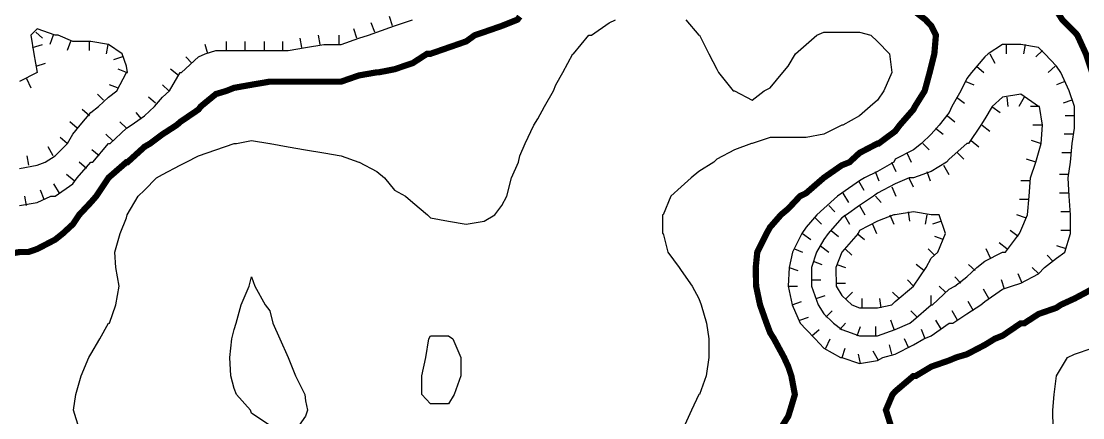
# Model space of a CAD drawing. Extents: x 628896 to 629881, y 4519193 to 4520125.
# Drawn here: x 629102 to 629273.2, y 4519627.2 to 4519691.2 of the extents above; entities that cross this region are included whole.
import ezdxf

# ---------------------------------------------------------------- set-up
doc = ezdxf.new("R2010")
doc.units = 0

msp = doc.modelspace()

# ---------------------------------------------------------------- linework, layer by layer
at = {"layer": 'GSLAYER', "linetype": 'CONTINUOUS', "const_width": 1, "flags": 128}
for points in [[(629274.6875, 4519683), (629273.6875, 4519686), (629272.3125, 4519689), (629271.875, 4519689.5), (629269.875, 4519691.5), (629268.9375, 4519693), (629267.6875, 4519694.5), (629266.6875, 4519697.5), (629266.5, 4519700.5), (629267.25, 4519703), (629268.0625, 4519706), (629268.75, 4519709), (629268.9375, 4519710), (629269.4375, 4519712), (629269.5, 4519715), (629269.4375, 4519717.5), (629269.4375, 4519720.5), (629269.625, 4519723.5), (629270.5625, 4519726.5), (629271.875, 4519727.5), (629274.6875, 4519728)], [(629098.75, 4519653.5), (629101.6875, 4519654), (629103.125, 4519654), (629104.5625, 4519654.5), (629107.4375, 4519656), (629108.6875, 4519657), (629110.3125, 4519658.5), (629111.3125, 4519660), (629113.1875, 4519662), (629114.0625, 4519663), (629116.0625, 4519666), (629118.9375, 4519668.5), (629119.125, 4519668.5), (629121.875, 4519671), (629122.75, 4519671.5), (629124.75, 4519673), (629127.0625, 4519674.5), (629127.625, 4519675), (629130.5625, 4519677), (629130.9375, 4519677.5), (629133.375, 4519679.5), (629135.0625, 4519680), (629136.3125, 4519680.5), (629139.125, 4519681), (629142.0625, 4519681.5), (629145, 4519681.5), (629147.8125, 4519681.5), (629150.75, 4519681.5), (629153.5625, 4519681.5), (629156.4375, 4519682.5), (629159.3125, 4519683), (629159.625, 4519683), (629162.1875, 4519683.5), (629165.125, 4519684.5), (629167.4375, 4519686), (629168, 4519686), (629170.875, 4519687), (629173.75, 4519688), (629175.125, 4519689), (629176.625, 4519689.5), (629179.5, 4519690.5), (629182, 4519691.5), (629182.375, 4519692)], [(629245.875, 4519693), (629247.8125, 4519691.5), (629248.75, 4519690.5), (629249.5, 4519689), (629249.25, 4519686), (629248.75, 4519684), (629248.5, 4519683), (629247.6875, 4519680), (629246.125, 4519677.5), (629245.875, 4519677), (629243.6875, 4519674.5), (629242.9375, 4519673.5), (629240.25, 4519671.5), (629240.0625, 4519671.5), (629237.1875, 4519670), (629235.5625, 4519668.5), (629234.3125, 4519668), (629231.4375, 4519666), (629228.5625, 4519663.5), (629227.5625, 4519663), (629225.6875, 4519661), (629224.5, 4519660), (629222.75, 4519658), (629222.1875, 4519657), (629220.6875, 4519654), (629220.4375, 4519651.5), (629220.5, 4519648.5), (629221.125, 4519645.5), (629222.1875, 4519642.5), (629222.75, 4519641), (629223.375, 4519640), (629225, 4519637), (629225.6875, 4519635.5), (629226.1875, 4519634), (629226.75, 4519631), (629226, 4519628.5), (629225.6875, 4519627.5), (629224.4375, 4519625.5)], [(629242.375, 4519625.5), (629241.4375, 4519628.5), (629242.5, 4519631), (629242.9375, 4519631.5), (629245.875, 4519634), (629246.25, 4519634), (629248.75, 4519635.5), (629251.625, 4519636.5), (629252.8125, 4519637), (629254.5, 4519637.5), (629257.375, 4519639), (629259, 4519640), (629260.25, 4519640.5), (629263.1875, 4519642.5), (629263.75, 4519642.5), (629266.0625, 4519644), (629268.9375, 4519645), (629269.6875, 4519645.5), (629271.875, 4519646.5), (629274.6875, 4519648)]]:
    msp.add_lwpolyline(points, dxfattribs=at)
at = {"layer": 'GSLAYER', "linetype": 'CONTINUOUS', "flags": 128}
for points in [[(629106.75, 4519663), (629107.4375, 4519663), (629110.3125, 4519665), (629111, 4519666), (629113.1875, 4519668.5), (629113.5, 4519668.5), (629116.0625, 4519671.5), (629116.3125, 4519671.5), (629118.9375, 4519674), (629119.6875, 4519674.5), (629121.875, 4519676), (629123.4375, 4519677.5), (629124.75, 4519679), (629125.875, 4519680), (629127.625, 4519683), (629127.8125, 4519683), (629130.5625, 4519685.5), (629131.625, 4519686), (629133.375, 4519686.5), (629136.3125, 4519686.5), (629139.125, 4519686.5), (629142.0625, 4519686.5), (629145, 4519686.5), (629147.8125, 4519687), (629150.75, 4519687.5), (629153.5625, 4519687.5), (629156.4375, 4519688.5), (629158, 4519689), (629159.3125, 4519689.5), (629162.1875, 4519690.5), (629165.0625, 4519691.5)], [(629111.3125, 4519625.5), (629110.375, 4519628.5), (629110.75, 4519631), (629111.625, 4519634), (629112.875, 4519637), (629113.1875, 4519637.5), (629114.625, 4519640), (629116.0625, 4519642.5), (629116.1875, 4519642.5), (629117.25, 4519645.5), (629117.75, 4519648.5), (629117.25, 4519651.5), (629117.0625, 4519654), (629117.9375, 4519657), (629118.9375, 4519659.5), (629119.0625, 4519660), (629120.8125, 4519663), (629121.875, 4519664), (629123.8125, 4519666), (629124.75, 4519666.5), (629127.625, 4519668), (629128.5625, 4519668.5), (629130.5625, 4519669.5), (629133.375, 4519670.5), (629136.3125, 4519671.5), (629136.6875, 4519671.5), (629139.125, 4519672), (629142.0625, 4519671.5), (629142.125, 4519671.5), (629145, 4519671), (629147.8125, 4519670.5), (629150.75, 4519670), (629153.5625, 4519669.5), (629156.4375, 4519668.5), (629156.5, 4519668.5), (629159.3125, 4519667), (629160.5625, 4519666), (629162.1875, 4519664), (629163.9375, 4519663), (629165.125, 4519662), (629167.5, 4519660), (629168, 4519659.5), (629170.875, 4519659), (629173.75, 4519658.5), (629176.625, 4519659), (629178.375, 4519660), (629179.5, 4519661.5), (629180.3125, 4519663), (629181.0625, 4519666), (629182.1875, 4519668.5), (629182.375, 4519669.5), (629183.25, 4519671.5), (629184.625, 4519674.5), (629185.3125, 4519675.5), (629186.375, 4519677.5), (629187.8125, 4519680), (629188.1875, 4519681), (629189.3125, 4519683), (629190.9375, 4519686), (629191.0625, 4519686), (629193.5, 4519689), (629193.9375, 4519689), (629196.8125, 4519691), (629197.8125, 4519691.5)], [(629159, 4519689.5), (629158.4375, 4519691)], [(629161.875, 4519690.5), (629161.375, 4519692)], [(629209.1875, 4519691.5), (629211.25, 4519689), (629211.375, 4519689), (629212.875, 4519686), (629214.1875, 4519683.5), (629214.4375, 4519683), (629216.8125, 4519680), (629217, 4519680), (629219.875, 4519678.5), (629221.8125, 4519680), (629222.75, 4519680.5), (629224.8125, 4519683), (629225.6875, 4519684), (629226.875, 4519686), (629228.5625, 4519687.5), (629230.3125, 4519689), (629231.4375, 4519689.5), (629234.3125, 4519689.5), (629237.1875, 4519689.5), (629239, 4519689), (629240.0625, 4519688), (629242, 4519686), (629242.375, 4519683), (629241.125, 4519680), (629240.0625, 4519678.5), (629238.875, 4519677.5), (629237.1875, 4519676), (629234.5, 4519674.5), (629234.3125, 4519674.5), (629231.4375, 4519673), (629228.5625, 4519672.5), (629225.6875, 4519672.5), (629222.75, 4519672.5), (629219.875, 4519671.5), (629219.75, 4519671.5), (629217, 4519670.5), (629214.1875, 4519669), (629213.6875, 4519668.5), (629211.25, 4519667), (629210, 4519666), (629208.4375, 4519664.5), (629206.75, 4519663), (629205.5, 4519660), (629205.375, 4519660), (629205.375, 4519657), (629205.5, 4519657), (629206.25, 4519654), (629208.0625, 4519651.5), (629208.4375, 4519651), (629210.1875, 4519648.5), (629211.25, 4519646.5), (629211.625, 4519645.5), (629212.5, 4519642.5), (629212.875, 4519640), (629212.875, 4519637), (629212.4375, 4519634), (629211.375, 4519631), (629211.25, 4519631), (629210.0625, 4519628.5), (629208.75, 4519625.5)], [(629105.8125, 4519668.5), (629107.4375, 4519669.5), (629109.4375, 4519671.5), (629110.3125, 4519673), (629111.5, 4519674.5), (629113.1875, 4519676.5), (629114.4375, 4519677.5), (629116.0625, 4519679), (629117.375, 4519680), (629118.9375, 4519683), (629119.125, 4519683), (629118.9375, 4519684), (629118.25, 4519686), (629116.0625, 4519687.5), (629113.1875, 4519688), (629110.3125, 4519688), (629107.9375, 4519689), (629107.4375, 4519689), (629104.5625, 4519690), (629103.5, 4519689), (629104, 4519686), (629104.5625, 4519683), (629101.6875, 4519681.5)], [(629104.3125, 4519689.5), (629105.375, 4519688.5)], [(629107.125, 4519689), (629106.5625, 4519687.5)], [(629150.1875, 4519687.5), (629149.9375, 4519689)], [(629153.25, 4519687.5), (629153.25, 4519689)], [(629156.125, 4519688.5), (629155.625, 4519690)], [(629103.8125, 4519687), (629105.375, 4519687.5)], [(629109.9375, 4519688), (629109.375, 4519686.5)], [(629112.9375, 4519688), (629112.9375, 4519686.5)], [(629115.9375, 4519687.5), (629115.6875, 4519686)], [(629132.0625, 4519686), (629131.625, 4519687.5)], [(629135.0625, 4519686.5), (629135.0625, 4519688)], [(629138.0625, 4519686.5), (629138.0625, 4519688)], [(629141.1875, 4519686.5), (629141.1875, 4519688)], [(629144.1875, 4519686.5), (629144.1875, 4519688)], [(629147.25, 4519687), (629146.9375, 4519688.5)], [(629240.9375, 4519637), (629242.9375, 4519637.5), (629245.875, 4519639), (629247.5625, 4519640), (629248.75, 4519640.5), (629251.625, 4519642.5), (629252.25, 4519642.5), (629254.5, 4519644), (629256.75, 4519645.5), (629257.375, 4519646), (629260.25, 4519648), (629261.6875, 4519648.5), (629263.1875, 4519649), (629266.0625, 4519650.5), (629267, 4519651.5), (629268.9375, 4519653), (629270.3125, 4519654), (629271.1875, 4519657), (629271.1875, 4519660), (629271, 4519663), (629270.8125, 4519666), (629271.1875, 4519668.5), (629271.5, 4519671.5), (629271.875, 4519674), (629271.875, 4519674.5), (629271.875, 4519677.5), (629271.875, 4519677.5), (629271, 4519680), (629269.625, 4519683), (629268.9375, 4519684), (629267.0625, 4519686), (629266.0625, 4519687), (629263.1875, 4519687.5), (629260.25, 4519687.5), (629257.9375, 4519686), (629257.375, 4519685.5), (629255.25, 4519683), (629254.5, 4519682), (629253.5, 4519680), (629252.0625, 4519677.5), (629251.625, 4519676.5), (629250, 4519674.5), (629248.75, 4519673), (629247.1875, 4519671.5), (629245.875, 4519670.5), (629242.9375, 4519669), (629242.6875, 4519668.5), (629240.0625, 4519667), (629238, 4519666), (629237.1875, 4519665.5), (629234.3125, 4519663.5), (629233.625, 4519663), (629231.4375, 4519661), (629230.3125, 4519660), (629228.5625, 4519658), (629227.875, 4519657), (629226.375, 4519654), (629225.8125, 4519651.5), (629225.6875, 4519648.5), (629226.3125, 4519645.5), (629227.625, 4519642.5), (629228.5625, 4519641.5), (629230, 4519640), (629231.4375, 4519638.5), (629234.125, 4519637), (629234.3125, 4519637), (629237.1875, 4519636), (629240.0625, 4519636.5), (629240.9375, 4519637)], [(629260.8125, 4519687.5), (629260.8125, 4519686)], [(629263.875, 4519687.5), (629263.625, 4519686)], [(629118.3125, 4519685.5), (629116.875, 4519685)], [(629129.5, 4519684.5), (629128.5, 4519685.5)], [(629258.1875, 4519686), (629259, 4519684.5)], [(629266.6875, 4519686.5), (629265.625, 4519685.5)], [(629104.375, 4519684), (629105.875, 4519684.5)], [(629256.0625, 4519684), (629257.25, 4519683)], [(629268.75, 4519684), (629267.625, 4519683)], [(629102.8125, 4519682), (629103.5, 4519680.5)], [(629118.9375, 4519683), (629117.625, 4519683.5)], [(629127.3125, 4519682.5), (629126.0625, 4519683.5)], [(629117.5, 4519680.5), (629116.1875, 4519681)], [(629125.75, 4519680), (629124.75, 4519681)], [(629254.3125, 4519681.5), (629255.625, 4519681)], [(629270.3125, 4519681.5), (629268.9375, 4519681)], [(629115.25, 4519678.5), (629114.25, 4519679.5)], [(629123.625, 4519678), (629122.5, 4519679)], [(629245.3125, 4519642.5), (629245.875, 4519643), (629248.75, 4519645.5), (629248.9375, 4519645.5), (629251.625, 4519648), (629252.5625, 4519648.5), (629254.5, 4519650), (629256.125, 4519651.5), (629257.375, 4519652.5), (629260.25, 4519654), (629260.75, 4519654), (629263, 4519657), (629263.1875, 4519657.5), (629264.25, 4519660), (629264.5625, 4519663), (629264.75, 4519666), (629265.625, 4519668.5), (629266.0625, 4519670), (629266.5, 4519671.5), (629266.6875, 4519674.5), (629266.1875, 4519677.5), (629266.0625, 4519677.5), (629263.1875, 4519679.5), (629260.25, 4519679), (629258.5625, 4519677.5), (629257.375, 4519675.5), (629256.75, 4519674.5), (629254.75, 4519671.5), (629254.5, 4519671.5), (629251.625, 4519669), (629251.1875, 4519668.5), (629248.75, 4519667), (629245.875, 4519666), (629245.1875, 4519666), (629242.9375, 4519665), (629240.0625, 4519663.5), (629239.4375, 4519663), (629237.1875, 4519661.5), (629235.0625, 4519660), (629234.3125, 4519659.5), (629232.125, 4519657), (629231.4375, 4519656), (629230.25, 4519654), (629229.4375, 4519651.5), (629229.4375, 4519648.5), (629230.5, 4519645.5), (629231.4375, 4519644), (629233, 4519642.5), (629234.3125, 4519641.5), (629237.1875, 4519640.5), (629240.0625, 4519640.5), (629242.9375, 4519641.5), (629245.3125, 4519642.5)], [(629252.8125, 4519679), (629254.125, 4519678)], [(629260.9375, 4519679), (629261.125, 4519677.5)], [(629263.75, 4519679), (629262.875, 4519677.5)], [(629271.4375, 4519678.5), (629270, 4519678)], [(629113, 4519676), (629111.8125, 4519677)], [(629258.5, 4519677.5), (629259.875, 4519676.5)], [(629266.1875, 4519677.5), (629264.75, 4519677.5)], [(629121.375, 4519675.5), (629120.5, 4519676.5)], [(629251.375, 4519676), (629252.5625, 4519675)], [(629271.875, 4519676), (629270.375, 4519676)], [(629111, 4519674), (629109.8125, 4519675)], [(629118.9375, 4519674), (629117.875, 4519675)], [(629249.4375, 4519674), (629250.6875, 4519673)], [(629256.9375, 4519674.5), (629258.1875, 4519673.5)], [(629266.6875, 4519674.5), (629265.125, 4519674.5)], [(629109.375, 4519671.5), (629108.25, 4519672.5)], [(629116.6875, 4519672), (629115.625, 4519673)], [(629255.1875, 4519672), (629256.4375, 4519671)], [(629266.375, 4519671.5), (629264.9375, 4519672)], [(629271.6875, 4519673), (629270.1875, 4519673)], [(629107.125, 4519669.5), (629106.3125, 4519671)], [(629114.5625, 4519669.5), (629113.375, 4519670.5)], [(629244.8125, 4519670), (629245.5, 4519668.5)], [(629247.375, 4519671.5), (629248.4375, 4519670.5)], [(629253, 4519670), (629254, 4519669)], [(629271.375, 4519670), (629269.8125, 4519670)], [(629101.6875, 4519667.5), (629104.5625, 4519668), (629105.8125, 4519668.5)], [(629103.1875, 4519668), (629102.9375, 4519669.5)], [(629112.5, 4519667.5), (629111.3125, 4519668.5)], [(629242.3125, 4519668.5), (629243.0625, 4519667)], [(629265.625, 4519668.5), (629264.125, 4519669)], [(629110.5, 4519665.5), (629109.25, 4519666.5)], [(629239.6875, 4519667), (629240.3125, 4519665.5)], [(629248.0625, 4519667), (629248.5625, 4519665.5)], [(629250.75, 4519668), (629251.5625, 4519666.5)], [(629270.875, 4519666.5), (629269.4375, 4519666.5)], [(629108.125, 4519663.5), (629107.25, 4519665)], [(629237, 4519665.5), (629237.875, 4519664)], [(629245.125, 4519666), (629245.8125, 4519664.5)], [(629264.75, 4519665.5), (629263.1875, 4519665.5)], [(629105.6875, 4519662.5), (629105.0625, 4519664)], [(629234.5, 4519663.5), (629235.375, 4519662)], [(629242.375, 4519664.5), (629243.0625, 4519663)], [(629271, 4519663.5), (629269.4375, 4519663.5)], [(629101.6875, 4519661.5), (629104.5625, 4519662), (629106.75, 4519663)], [(629102.8125, 4519661.5), (629102.5625, 4519663)], [(629232.25, 4519661.5), (629233.1875, 4519660.5)], [(629237.1875, 4519661.5), (629238.0625, 4519660)], [(629239.75, 4519663), (629240.6875, 4519662)], [(629264.5, 4519662.5), (629263, 4519662.5)], [(629242.375, 4519645.5), (629242.9375, 4519646), (629245.875, 4519648.5), (629247.9375, 4519651.5), (629248.75, 4519653), (629249.8125, 4519654), (629251.0625, 4519657), (629250, 4519660), (629248.75, 4519660), (629245.875, 4519660.5), (629242.9375, 4519660), (629242.6875, 4519660), (629240.0625, 4519659), (629237.1875, 4519657.5), (629236.9375, 4519657), (629234.3125, 4519654), (629233.375, 4519651.5), (629233.4375, 4519648.5), (629234.3125, 4519647), (629235.9375, 4519645.5), (629237.1875, 4519645), (629240.0625, 4519645), (629242.375, 4519645.5)], [(629234.6875, 4519660), (629235.5625, 4519658.5)], [(629242.0625, 4519660), (629242.6875, 4519658.5)], [(629245, 4519660.5), (629245.25, 4519659)], [(629248.0625, 4519660), (629247.75, 4519658.5)], [(629263.9375, 4519659.5), (629262.5625, 4519660)], [(629271.0625, 4519660.5), (629269.625, 4519660.5)], [(629230, 4519659.5), (629231.0625, 4519658.5)], [(629239.25, 4519658.5), (629239.9375, 4519657)], [(629250.375, 4519659), (629248.9375, 4519658.5)], [(629228, 4519657), (629229.3125, 4519656)], [(629232.625, 4519657.5), (629233.8125, 4519656.5)], [(629236.8125, 4519657), (629238, 4519656)], [(629250.6875, 4519656), (629249.3125, 4519656.5)], [(629262.75, 4519656.5), (629261.5, 4519657.5)], [(629271.1875, 4519657.5), (629269.625, 4519657.5)], [(629226.6875, 4519654.5), (629228, 4519654)], [(629230.875, 4519655), (629232.25, 4519654)], [(629234.875, 4519654.5), (629235.9375, 4519653.5)], [(629249.25, 4519653.5), (629248.25, 4519654.5)], [(629258.3125, 4519653), (629257.625, 4519654.5)], [(629260.9375, 4519654.5), (629259.6875, 4519655.5)], [(629270.5, 4519654.5), (629269, 4519655)], [(629268.375, 4519652.5), (629267.4375, 4519653.5)], [(629225.8125, 4519651.5), (629227.25, 4519651)], [(629229.6875, 4519652.5), (629231.125, 4519652)], [(629233.5, 4519652), (629234.9375, 4519651.5)], [(629247.5625, 4519651), (629246.3125, 4519652)], [(629255.8125, 4519651), (629254.75, 4519652)], [(629266.125, 4519650.5), (629265, 4519651.5)], [(629142.0625, 4519626), (629139.125, 4519628), (629138.9375, 4519628.5), (629136.6875, 4519631), (629136.3125, 4519632), (629135.75, 4519634), (629135.625, 4519637), (629135.9375, 4519640), (629136.3125, 4519641.5), (629136.625, 4519642.5), (629137.4375, 4519645.5), (629138.75, 4519648.5), (629139.125, 4519650), (629139.625, 4519648.5), (629141.3125, 4519645.5), (629142.0625, 4519644.5), (629142.5625, 4519642.5), (629143.6875, 4519640), (629145, 4519637), (629145, 4519637), (629146.1875, 4519634), (629147.6875, 4519631), (629147.8125, 4519630), (629148.125, 4519628.5), (629147.8125, 4519627.5), (629146.4375, 4519625.5)], [(629229.4375, 4519649.5), (629230.9375, 4519649.5)], [(629245.875, 4519648.5), (629244.9375, 4519649.5)], [(629253.5, 4519649), (629252.5625, 4519650)], [(629260.5625, 4519648), (629260.0625, 4519649.5)], [(629263.4375, 4519649), (629262.75, 4519650.5)], [(629225.6875, 4519648.5), (629227.1875, 4519648.5)], [(629233.4375, 4519649), (629234.9375, 4519649)], [(629251.0625, 4519647.5), (629250, 4519648.5)], [(629258.0625, 4519646.5), (629257.1875, 4519648)], [(629226.3125, 4519645.5), (629227.8125, 4519646)], [(629230.1875, 4519646.5), (629231.625, 4519647)], [(629235, 4519646.5), (629236.0625, 4519647.5)], [(629237.625, 4519645), (629237.625, 4519646.5)], [(629240.6875, 4519645), (629240.4375, 4519646.5)], [(629243.5625, 4519646.5), (629242.5, 4519647.5)], [(629248.75, 4519645.5), (629248.75, 4519647)], [(629255.5625, 4519644.5), (629254.6875, 4519646)], [(629231.75, 4519643.5), (629232.75, 4519644.5)], [(629246.5, 4519643.5), (629245.4375, 4519644.5)], [(629253, 4519643), (629252.125, 4519644.5)], [(629227.5625, 4519643), (629228.9375, 4519643.5)], [(629242.75, 4519641.5), (629242.25, 4519643)], [(629250.375, 4519641.5), (629249.5, 4519643)], [(629229.5, 4519640.5), (629230.6875, 4519641.5)], [(629234, 4519641.5), (629234.9375, 4519642.5)], [(629236.8125, 4519640.5), (629237.3125, 4519642)], [(629239.8125, 4519640.5), (629239.8125, 4519642)], [(629247.75, 4519640), (629247.1875, 4519641.5)], [(629166.5625, 4519631), (629166.5625, 4519634), (629167.25, 4519637), (629167.6875, 4519640), (629168, 4519640.5), (629170.875, 4519640.5), (629171.5625, 4519640), (629172.875, 4519637), (629172.875, 4519634), (629171.8125, 4519631), (629170.875, 4519629.5), (629168, 4519629.5), (629166.5625, 4519631)], [(629231.75, 4519638.5), (629232.4375, 4519640)], [(629245.125, 4519638.5), (629244.4375, 4519640)], [(629234.375, 4519637), (629234.875, 4519638.5)], [(629237.3125, 4519636), (629237, 4519637.5)], [(629240.25, 4519636.5), (629239.375, 4519638)], [(629242.375, 4519637.5), (629242, 4519639)], [(629268.4375, 4519625.5), (629268.375, 4519628.5), (629268.5625, 4519631), (629268.9375, 4519634), (629268.9375, 4519634), (629270.75, 4519637), (629271.875, 4519637.5), (629274.6875, 4519638.5)]]:
    msp.add_lwpolyline(points, dxfattribs=at)

doc.saveas('drawing.dxf')
